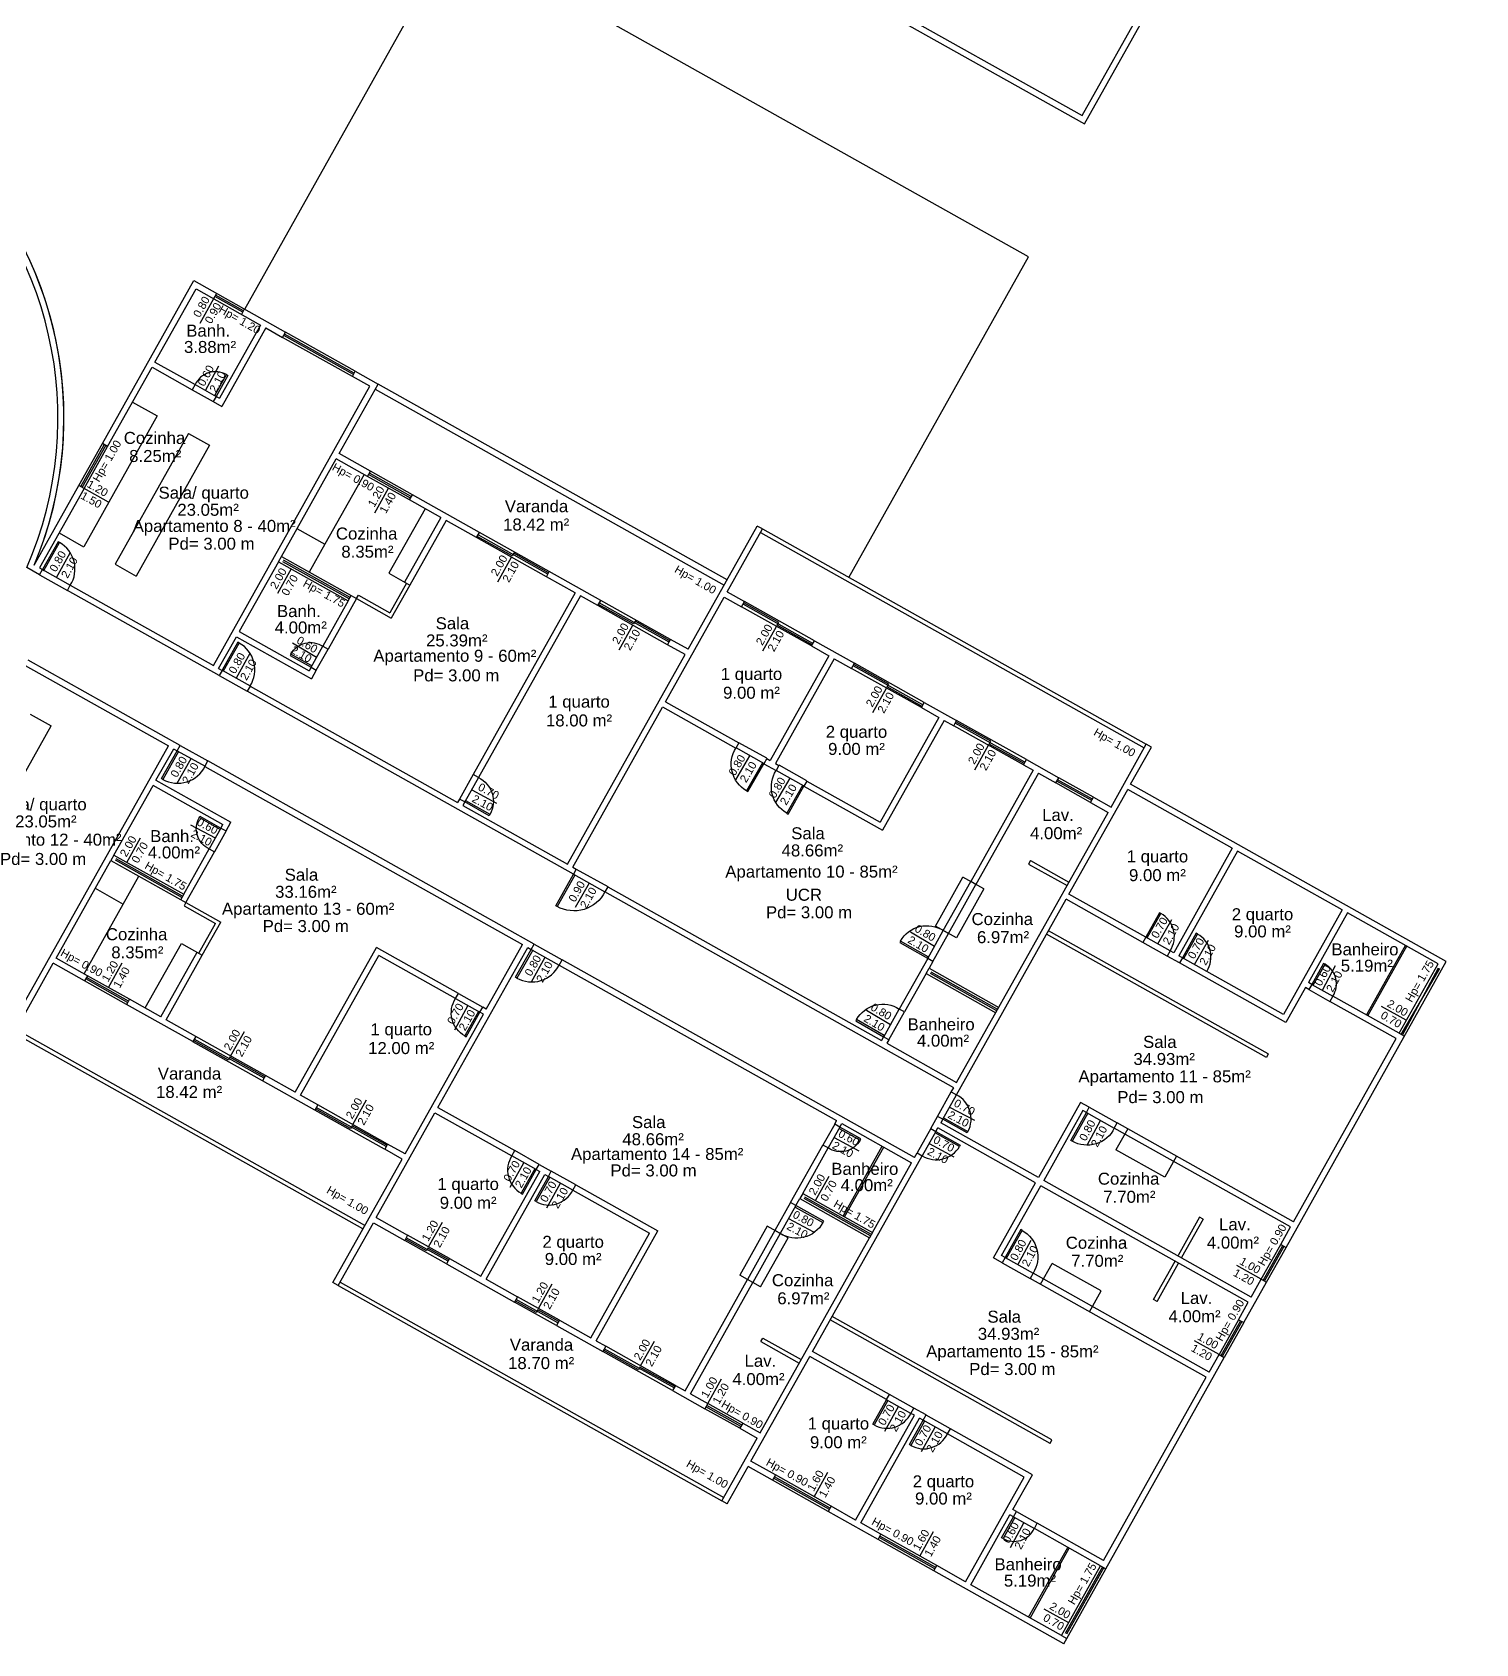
# Model space of a CAD drawing. Header units: millimetres. Extents: x -210 to 1173, y -437 to 320.
# Drawn here: x 27.53 to 63.61, y -79.19 to -38.92 of the extents above; entities that cross this region are included whole.
import ezdxf
from ezdxf.enums import TextEntityAlignment as Align

# ---------------------------------------------------------------- set-up
doc = ezdxf.new("R2010")
doc.units = ezdxf.units.MM
doc.header["$LTSCALE"] = 0.3
doc.linetypes.add('DASHED2', pattern=[9.525, 6.35, -3.175])
for name, color, linetype in [('CORTE', 6, 'Continuous'), ('COTAS', 1, 'Continuous'), ('ESQUADRIAS', 3, 'Continuous'), ('PISO', 1, 'Continuous'), ('PROJEÇÃO', 1, 'DASHED2'), ('TEXTOS', 2, 'Continuous'), ('VISTA', 2, 'Continuous')]:
    doc.layers.add(name, color=color, linetype=linetype)
doc.styles.add('2MM 1_100', font='ARIAL.TTF', dxfattribs={"height": 0.2})
doc.styles.add('3MM 1_100', font='ARIAL.TTF', dxfattribs={"height": 0.3})

msp = doc.modelspace()

# ---------------------------------------------------------------- linework, layer by layer
at = {"layer": 'CORTE'}
for p, q in [((29.283, -49.202), (31.567, -45.128)), ((30.598, -47.164), (31.625, -45.333)), ((31.567, -45.128), (33.862, -46.415)), ((31.625, -45.333), (33.239, -46.238)), ((33.239, -46.238), (32.212, -48.069)), ((33.37, -46.311), (32.27, -48.274)), ((33.37, -46.311), (33.789, -46.546)), ((33.789, -46.546), (33.862, -46.415)), ((29.414, -49.275), (30.524, -47.295)), ((30.524, -47.295), (31.528, -47.858)), ((30.598, -47.164), (31.601, -47.727)), ((35.533, -47.524), (35.606, -47.393)), ((35.606, -47.393), (36.175, -47.712)), ((31.12, -47.623), (31.12, -47.623)), ((31.601, -47.727), (31.528, -47.858)), ((32.058, -54.748), (35.971, -47.77)), ((35.2, -49.452), (36.175, -47.712)), ((35.971, -47.77), (35.533, -47.524)), ((32.125, -48.021), (32.051, -48.151)), ((32.051, -48.151), (32.27, -48.274)), ((32.125, -48.021), (32.212, -48.069)), ((29.414, -49.275), (29.283, -49.202)), ((35.984, -49.892), (35.2, -49.452)), ((33.757, -52.023), (35.126, -49.583)), ((35.911, -50.022), (35.126, -49.583)), ((35.911, -50.022), (35.984, -49.892)), ((27.581, -52.237), (28.696, -50.248)), ((28.827, -50.321), (27.712, -52.31)), ((28.827, -50.321), (28.696, -50.248)), ((36.957, -50.609), (37.031, -50.478)), ((37.742, -51.049), (36.957, -50.609)), ((38.709, -51.419), (37.031, -50.478)), ((37.742, -51.049), (36.838, -52.661)), ((37.873, -51.122), (36.969, -52.735)), ((38.636, -51.55), (37.873, -51.122)), ((38.636, -51.55), (38.709, -51.419)), ((43.924, -54.342), (45.652, -51.261)), ((44.902, -52.906), (45.783, -51.335)), ((45.783, -51.335), (45.652, -51.261)), ((27.712, -52.478), (27.391, -52.299)), ((27.712, -52.31), (27.784, -52.35)), ((27.712, -52.478), (27.784, -52.35)), ((33.683, -52.153), (32.705, -53.898)), ((33.683, -52.153), (35.428, -53.132)), ((33.757, -52.023), (35.632, -53.074)), ((28.41, -52.87), (28.481, -52.742)), ((28.481, -52.742), (32.058, -54.748)), ((40.381, -52.528), (40.454, -52.397)), ((41.1, -52.931), (40.381, -52.528)), ((41.742, -53.119), (40.454, -52.397)), ((32.204, -54.998), (28.41, -52.87)), ((35.428, -53.132), (34.792, -54.266)), ((35.632, -53.074), (34.923, -54.339)), ((41.1, -52.931), (38.554, -57.473)), ((41.231, -53.005), (38.685, -57.547)), ((41.668, -53.25), (41.231, -53.005)), ((41.668, -53.25), (41.742, -53.119)), ((43.361, -55.653), (44.829, -53.036)), ((44.829, -53.036), (45.263, -53.28)), ((44.902, -52.906), (45.337, -53.149)), ((45.263, -53.28), (45.337, -53.149)), ((32.705, -53.898), (34.45, -54.876)), ((32.189, -54.821), (32.633, -54.029)), ((32.633, -54.029), (34.508, -55.081)), ((34.792, -54.266), (34.923, -54.339)), ((43.413, -54.228), (43.486, -54.097)), ((43.851, -54.473), (43.413, -54.228)), ((43.924, -54.342), (43.486, -54.097)), ((47.008, -54.258), (47.081, -54.127)), ((47.008, -54.258), (47.444, -54.503)), ((47.081, -54.127), (48.084, -54.69)), ((27.356, -54.748), (30.933, -56.753)), ((31.226, -56.742), (27.431, -54.614)), ((40.911, -59.712), (43.851, -54.473)), ((47.444, -54.502), (45.977, -57.12)), ((47.575, -54.576), (46.108, -57.193)), ((47.575, -54.576), (48.011, -54.821)), ((48.011, -54.821), (48.084, -54.69)), ((32.189, -54.821), (32.276, -54.87)), ((32.276, -54.87), (32.204, -54.998)), ((34.499, -54.789), (34.45, -54.876)), ((34.499, -54.789), (34.63, -54.862)), ((34.63, -54.862), (34.508, -55.081)), ((28.185, -55.213), (28.187, -55.21)), ((28.316, -55.286), (28.317, -55.284)), ((32.974, -55.261), (32.902, -55.39)), ((41.057, -59.964), (32.902, -55.39)), ((32.974, -55.261), (38.163, -58.171)), ((29.188, -55.775), (29.189, -55.773)), ((41.042, -59.786), (43.287, -55.784)), ((43.287, -55.783), (45.119, -56.81)), ((43.361, -55.653), (45.192, -56.68)), ((49.755, -55.799), (49.829, -55.668)), ((49.755, -55.799), (50.191, -56.043)), ((49.829, -55.668), (50.636, -56.121)), ((50.191, -56.043), (48.725, -58.66)), ((50.322, -56.117), (48.782, -58.864)), ((50.322, -56.117), (50.563, -56.251)), ((50.563, -56.251), (50.636, -56.121)), ((27.018, -63.73), (30.934, -56.752)), ((31.151, -56.876), (31.226, -56.742)), ((45.192, -56.68), (45.119, -56.81)), ((54.497, -58.285), (55.378, -56.715)), ((55.505, -56.787), (55.378, -56.715)), ((30.623, -57.612), (31.065, -56.825)), ((31.063, -56.827), (31.151, -56.876)), ((31.848, -57.267), (31.923, -57.133)), ((40.078, -61.708), (31.923, -57.133)), ((45.89, -57.071), (45.817, -57.202)), ((45.89, -57.071), (45.977, -57.12)), ((52.308, -57.23), (52.381, -57.099)), ((52.381, -57.099), (53.189, -57.552)), ((54.986, -57.712), (55.505, -56.787)), ((31.848, -57.267), (39.786, -61.718)), ((38.685, -57.547), (38.554, -57.473)), ((45.817, -57.202), (46.122, -57.373)), ((46.108, -57.193), (46.195, -57.242)), ((46.195, -57.242), (46.122, -57.373)), ((52.548, -57.365), (50.988, -60.147)), ((52.679, -57.438), (51.119, -60.221)), ((52.308, -57.23), (52.548, -57.365)), ((52.679, -57.438), (53.115, -57.682)), ((53.115, -57.682), (53.189, -57.552)), ((29.571, -59.487), (30.55, -57.742)), ((30.548, -57.741), (32.294, -58.721)), ((30.621, -57.61), (32.498, -58.663)), ((33.026, -57.927), (33.027, -57.926)), ((46.893, -57.633), (46.82, -57.764)), ((46.82, -57.764), (48.782, -58.864)), ((46.893, -57.633), (48.725, -58.66)), ((53.445, -60.46), (54.912, -57.843)), ((57.528, -59.311), (54.912, -57.843)), ((62.877, -62.142), (54.986, -57.712)), ((33.549, -58.221), (33.55, -58.219)), ((33.68, -58.294), (33.681, -58.293)), ((38.212, -58.084), (38.163, -58.171)), ((38.343, -58.157), (38.212, -58.084)), ((38.343, -58.157), (38.294, -58.245)), ((38.294, -58.245), (40.911, -59.712)), ((53.987, -58.172), (54.061, -58.041)), ((53.987, -58.171), (54.424, -58.416)), ((54.061, -58.041), (54.497, -58.285)), ((32.245, -58.808), (32.294, -58.721)), ((32.376, -58.881), (32.498, -58.663)), ((50.636, -65.166), (54.424, -58.416)), ((32.245, -58.808), (32.376, -58.881)), ((29.569, -59.486), (31.315, -60.465)), ((31.315, -60.465), (31.952, -59.331)), ((31.373, -60.669), (32.082, -59.405)), ((31.952, -59.331), (32.082, -59.405)), ((57.528, -59.311), (56.062, -61.926)), ((57.659, -59.385), (56.193, -61.999)), ((60.275, -60.853), (57.659, -59.385)), ((28.129, -62.058), (29.498, -59.618)), ((29.496, -59.617), (31.373, -60.669)), ((41.042, -59.786), (41.129, -59.834)), ((41.129, -59.834), (41.057, -59.964)), ((41.914, -60.275), (41.842, -60.404)), ((50.564, -65.297), (41.842, -60.404)), ((41.914, -60.275), (48.761, -64.115)), ((50.304, -61.368), (50.988, -60.147)), ((50.435, -61.442), (51.119, -60.221)), ((51.119, -60.221), (50.988, -60.147)), ((50.632, -65.475), (53.371, -60.59)), ((55.291, -61.666), (53.371, -60.59)), ((55.364, -61.535), (53.445, -60.46)), ((60.275, -60.853), (58.81, -63.465)), ((60.406, -60.927), (59.43, -62.667)), ((62.673, -62.199), (60.406, -60.927)), ((50.435, -61.442), (50.304, -61.368)), ((58.379, -64.542), (52.882, -61.463)), ((58.428, -64.455), (52.931, -61.375)), ((55.364, -61.535), (55.291, -61.666)), ((28.046, -61.899), (28.047, -61.899)), ((28.119, -61.768), (28.12, -61.769)), ((30.745, -63.526), (31.649, -61.914)), ((30.876, -63.599), (31.78, -61.987)), ((34.103, -65.409), (36.133, -61.79)), ((34.233, -65.483), (36.191, -61.994)), ((38.183, -62.94), (36.133, -61.79)), ((38.109, -63.071), (36.191, -61.994)), ((37.67, -65.794), (39.916, -61.791)), ((38.88, -63.331), (39.786, -61.718)), ((39.916, -61.791), (40.004, -61.84)), ((40.004, -61.84), (40.078, -61.708)), ((55.975, -61.877), (55.902, -62.008)), ((56.207, -62.179), (55.902, -62.008)), ((56.062, -61.926), (55.975, -61.877)), ((56.28, -62.048), (56.193, -61.999)), ((61.857, -61.733), (60.878, -63.477)), ((61.892, -61.753), (60.913, -63.497)), ((27.076, -63.934), (28.055, -62.188)), ((28.84, -62.629), (28.055, -62.188)), ((28.914, -62.498), (28.129, -62.058)), ((40.701, -62.232), (40.776, -62.099)), ((40.701, -62.232), (47.636, -66.121)), ((49.586, -67.041), (40.776, -62.099)), ((49.913, -62.066), (49.204, -63.331)), ((50.044, -62.14), (49.913, -62.066)), ((50.044, -62.14), (49.946, -62.314)), ((49.946, -62.314), (51.691, -63.292)), ((56.28, -62.048), (56.207, -62.179)), ((58.81, -63.465), (56.891, -62.39)), ((58.87, -69.288), (62.877, -62.142)), ((61.698, -63.937), (62.673, -62.199)), ((28.914, -62.498), (28.84, -62.629)), ((39.223, -62.721), (39.223, -62.721)), ((39.296, -62.59), (39.296, -62.59)), ((49.872, -62.445), (49.335, -63.404)), ((49.872, -62.445), (51.617, -63.423)), ((58.868, -63.67), (56.818, -62.521)), ((59.357, -62.797), (58.868, -63.67)), ((59.444, -62.846), (59.357, -62.797)), ((59.517, -62.715), (59.43, -62.667)), ((59.517, -62.715), (59.444, -62.846)), ((29.96, -63.085), (29.887, -63.216)), ((31.544, -64.146), (29.887, -63.216)), ((30.745, -63.526), (29.96, -63.085)), ((38.109, -63.071), (38.183, -62.94)), ((60.041, -63.009), (59.968, -63.14)), ((61.625, -64.068), (59.968, -63.14)), ((61.698, -63.937), (60.041, -63.009)), ((31.617, -64.015), (30.876, -63.599)), ((36.85, -66.951), (38.807, -63.462)), ((38.72, -63.413), (38.793, -63.283)), ((38.807, -63.462), (38.72, -63.413)), ((38.88, -63.331), (38.793, -63.283)), ((38.807, -63.462), (38.807, -63.462)), ((49.335, -63.404), (49.204, -63.331)), ((31.617, -64.015), (31.544, -64.146)), ((48.81, -64.027), (48.761, -64.115)), ((48.941, -64.101), (48.81, -64.027)), ((48.941, -64.101), (48.892, -64.188)), ((48.892, -64.188), (50.637, -65.166)), ((59.057, -68.647), (61.625, -64.068)), ((58.428, -64.455), (58.379, -64.542)), ((33.361, -64.993), (33.288, -65.124)), ((33.361, -64.993), (33.288, -65.124)), ((33.361, -64.993), (33.288, -65.124)), ((34.596, -65.858), (33.288, -65.124)), ((34.103, -65.409), (33.361, -64.993)), ((34.669, -65.727), (34.233, -65.483)), ((50.504, -65.403), (50.564, -65.297)), ((50.504, -65.403), (50.632, -65.475)), ((34.669, -65.727), (34.596, -65.858)), ((36.129, -68.542), (37.597, -65.925)), ((37.597, -65.925), (39.516, -67.001)), ((37.67, -65.794), (39.589, -66.87)), ((46.808, -65.656), (46.808, -65.656)), ((49.991, -66.319), (50.162, -66.014)), ((50.29, -66.085), (50.162, -66.014)), ((53.735, -65.666), (52.683, -67.543)), ((53.793, -65.87), (52.813, -67.617)), ((53.953, -65.788), (53.735, -65.666)), ((53.88, -65.919), (53.793, -65.87)), ((53.88, -65.919), (53.953, -65.788)), ((47.588, -66.208), (47.637, -66.121)), ((47.718, -66.281), (47.588, -66.208)), ((47.718, -66.281), (47.767, -66.194)), ((47.767, -66.194), (49.512, -67.172)), ((49.991, -66.319), (50.119, -66.391)), ((50.119, -66.391), (50.168, -66.303)), ((52.609, -67.674), (50.168, -66.303)), ((50.29, -66.085), (50.241, -66.173)), ((52.683, -67.543), (50.241, -66.173)), ((54.578, -66.31), (54.651, -66.179)), ((58.984, -68.778), (54.578, -66.31)), ((59.057, -68.647), (54.651, -66.179)), ((36.414, -66.706), (36.34, -66.837)), ((36.776, -67.082), (36.34, -66.837)), ((36.85, -66.951), (36.414, -66.706)), ((46.487, -68.17), (47.294, -66.731)), ((46.789, -67.938), (47.425, -66.804)), ((47.425, -66.804), (47.294, -66.731)), ((47.801, -68.506), (48.779, -66.761)), ((47.836, -68.525), (48.814, -66.781)), ((48.552, -66.634), (48.552, -66.634)), ((35.044, -70.169), (36.776, -67.082)), ((39.516, -67.001), (39.589, -66.87)), ((40.126, -67.344), (40.2, -67.213)), ((40.2, -67.213), (40.505, -67.384)), ((47.037, -71.886), (49.776, -67.001)), ((48.533, -68.917), (49.512, -67.172)), ((49.586, -67.041), (49.648, -66.929)), ((49.648, -66.929), (49.776, -67.001)), ((38.745, -70.009), (40.214, -67.393)), ((38.877, -70.082), (40.345, -67.466)), ((40.126, -67.344), (40.214, -67.393)), ((40.345, -67.466), (40.432, -67.515)), ((40.432, -67.515), (40.505, -67.384)), ((58.002, -70.529), (52.813, -67.617)), ((41.042, -67.857), (41.116, -67.726)), ((41.042, -67.857), (42.961, -68.933)), ((41.116, -67.726), (43.165, -68.876)), ((46.789, -67.938), (48.533, -68.917)), ((49.189, -68.048), (49.189, -68.047)), ((51.558, -69.549), (52.609, -67.674)), ((51.762, -69.492), (52.74, -67.747)), ((57.928, -70.66), (52.74, -67.747)), ((46.618, -68.244), (46.487, -68.17)), ((46.618, -68.244), (46.715, -68.069)), ((46.715, -68.069), (48.46, -69.048)), ((49.116, -68.179), (49.115, -68.178)), ((35.175, -70.242), (36.056, -68.672)), ((36.056, -68.672), (36.841, -69.113)), ((36.129, -68.542), (36.914, -68.982)), ((58.739, -69.214), (58.984, -68.778)), ((36.914, -68.982), (36.841, -69.113)), ((41.493, -71.55), (42.961, -68.933)), ((41.624, -71.623), (43.165, -68.876)), ((46.095, -68.868), (45.41, -70.089)), ((46.226, -68.941), (45.541, -70.162)), ((45.725, -73.923), (48.46, -69.048)), ((46.226, -68.941), (46.095, -68.868)), ((58.739, -69.214), (58.87, -69.288)), ((37.961, -69.569), (37.887, -69.7)), ((37.961, -69.569), (38.746, -70.009)), ((51.775, -69.672), (51.558, -69.549)), ((51.849, -69.541), (51.762, -69.492)), ((51.849, -69.541), (51.775, -69.672)), ((37.887, -69.7), (39.588, -70.653)), ((52.546, -69.932), (52.473, -70.063)), ((56.877, -72.535), (52.473, -70.063)), ((56.95, -72.404), (52.546, -69.932)), ((58.454, -69.722), (58.454, -69.722)), ((58.454, -69.722), (58.454, -69.722)), ((35.175, -70.242), (35.044, -70.169)), ((38.877, -70.082), (39.662, -70.523)), ((43.85, -72.871), (45.41, -70.089)), ((43.981, -72.945), (45.541, -70.162)), ((45.541, -70.162), (45.41, -70.089)), ((57.815, -71.169), (58.381, -70.16)), ((58.002, -70.529), (58.25, -70.086)), ((58.25, -70.086), (58.381, -70.16)), ((39.662, -70.523), (39.588, -70.653)), ((57.684, -71.096), (57.928, -70.66)), ((40.708, -71.109), (40.635, -71.24)), ((40.635, -71.24), (41.791, -71.889)), ((40.708, -71.109), (41.493, -71.55)), ((52.971, -74.185), (47.477, -71.101)), ((53.02, -74.097), (47.526, -71.013)), ((57.684, -71.096), (57.815, -71.169)), ((41.624, -71.623), (41.865, -71.758)), ((41.865, -71.758), (41.791, -71.889)), ((45.496, -74.633), (46.964, -72.016)), ((48.882, -73.093), (46.964, -72.016)), ((48.956, -72.962), (47.037, -71.886)), ((53.315, -79.194), (57.326, -72.042)), ((56.95, -72.404), (57.195, -71.968)), ((57.195, -71.968), (57.326, -72.042)), ((43.609, -72.736), (43.536, -72.867)), ((43.536, -72.867), (44.343, -73.32)), ((43.609, -72.736), (43.85, -72.871)), ((54.309, -77.114), (56.877, -72.535)), ((43.981, -72.945), (44.417, -73.189)), ((44.417, -73.189), (44.343, -73.32)), ((48.882, -73.093), (48.956, -72.962)), ((45.289, -73.678), (45.216, -73.809)), ((45.289, -73.678), (45.725, -73.923)), ((48.112, -76.102), (49.58, -73.485)), ((48.243, -76.175), (49.711, -73.558)), ((49.493, -73.436), (49.566, -73.305)), ((49.58, -73.485), (49.493, -73.436)), ((49.871, -73.476), (49.566, -73.305)), ((49.798, -73.607), (49.711, -73.558)), ((49.798, -73.607), (49.871, -73.476)), ((44.771, -75.624), (45.652, -74.054)), ((45.216, -73.809), (45.652, -74.054)), ((50.408, -73.95), (50.482, -73.819)), ((52.327, -75.027), (50.408, -73.95)), ((52.531, -74.97), (50.482, -73.819)), ((52.971, -74.185), (53.02, -74.097)), ((44.902, -75.697), (45.425, -74.765)), ((45.294, -74.691), (45.292, -74.69)), ((46.033, -75.106), (45.425, -74.765)), ((46.107, -74.976), (45.496, -74.633)), ((46.107, -74.976), (46.033, -75.106)), ((50.859, -77.643), (52.327, -75.027)), ((52.042, -75.842), (52.531, -74.97)), ((55.336, -75.283), (55.336, -75.283)), ((44.902, -75.697), (44.771, -75.624)), ((55.288, -75.37), (55.287, -75.37)), ((47.502, -75.759), (47.429, -75.89)), ((48.672, -76.588), (47.429, -75.89)), ((48.112, -76.102), (47.502, -75.759)), ((50.99, -77.717), (51.968, -75.972)), ((52.056, -76.021), (51.968, -75.972)), ((52.129, -75.891), (52.042, -75.842)), ((52.056, -76.021), (52.129, -75.891)), ((48.746, -76.457), (48.243, -76.175)), ((48.672, -76.588), (48.746, -76.457)), ((52.579, -76.315), (52.652, -76.184)), ((54.235, -77.245), (52.579, -76.315)), ((54.309, -77.114), (52.652, -76.184)), ((52.437, -78.53), (53.415, -76.785)), ((52.472, -78.55), (53.45, -76.805)), ((50.067, -77.371), (50.141, -77.24)), ((50.859, -77.643), (50.141, -77.24)), ((53.257, -78.99), (54.235, -77.245)), ((53.315, -79.194), (50.067, -77.371)), ((53.257, -78.99), (50.99, -77.717))]:
    msp.add_line(p, q, dxfattribs=at)
for radius, start, end in [(9.5, 341.5137, 189.5338), (9.5, 337.2226, 193.8022), (9.35, 336.4228, 194.6256)]:
    msp.add_arc((18.822, -48.559), radius, start, end, dxfattribs=at)
at = {"layer": 'COTAS'}
for p, q in [((31.724, -46.188), (32.068, -45.575)), ((31.863, -47.874), (32.194, -47.254)), ((29.44, -50.665), (28.827, -50.322)), ((36.09, -50.929), (36.434, -50.316)), ((28.132, -52.546), (28.476, -51.933)), ((34.006, -52.333), (33.663, -52.946)), ((39.165, -52.652), (39.508, -52.039)), ((42.197, -54.352), (42.541, -53.739)), ((45.792, -54.382), (46.136, -53.769)), ((34.033, -54.184), (34.638, -54.54)), ((32.972, -54.446), (32.628, -55.06)), ((48.539, -55.923), (48.883, -55.31)), ((51.091, -57.354), (51.435, -56.741)), ((31.156, -57.683), (31.5, -57.07)), ((45.114, -57.607), (45.471, -57.001)), ((46.117, -58.169), (46.474, -57.564)), ((38.514, -57.852), (39.134, -58.183)), ((31.486, -58.726), (32.106, -59.057)), ((29.892, -59.669), (30.236, -59.056)), ((41.449, -60.184), (41.105, -60.797)), ((55.67, -61.706), (56.013, -61.093)), ((49.48, -61.4), (50.086, -61.757)), ((56.585, -62.22), (56.929, -61.607)), ((29.437, -62.792), (29.781, -62.179)), ((40.009, -62.649), (40.353, -62.036)), ((59.779, -62.862), (60.11, -62.242)), ((38.415, -63.242), (38.084, -63.862)), ((48.38, -63.363), (48.986, -63.719)), ((61.874, -63.612), (61.261, -63.269)), ((32.489, -64.506), (32.833, -63.893)), ((35.54, -66.216), (35.884, -65.603)), ((50.461, -65.78), (51.081, -66.111)), ((53.898, -66.734), (54.229, -66.114)), ((47.572, -66.543), (48.192, -66.874)), ((49.948, -66.696), (50.568, -67.027)), ((39.477, -67.786), (39.821, -67.172)), ((47.11, -68.12), (47.454, -67.507)), ((40.393, -68.299), (40.737, -67.686)), ((37.437, -69.275), (37.781, -68.662)), ((46.435, -68.565), (47.055, -68.896)), ((52.17, -69.724), (52.501, -69.104)), ((58.25, -70.086), (57.637, -69.743)), ((40.185, -70.816), (40.529, -70.203)), ((42.737, -72.247), (43.081, -71.634)), ((57.195, -71.968), (56.582, -71.624)), ((44.417, -73.189), (44.761, -72.576)), ((48.844, -73.878), (49.187, -73.265)), ((49.759, -74.392), (50.103, -73.779)), ((47.074, -75.522), (47.418, -74.909)), ((49.713, -77.003), (50.057, -76.39)), ((51.986, -76.788), (52.317, -76.168)), ((53.439, -78.668), (52.826, -78.325))]:
    msp.add_line(p, q, dxfattribs=at)
at = {"layer": 'ESQUADRIAS'}
for p, q in [((35.56, -47.476), (33.815, -46.498)), ((35.58, -47.441), (33.835, -46.464)), ((28.744, -50.275), (29.331, -49.228)), ((28.779, -50.295), (29.366, -49.248)), ((36.984, -50.561), (35.938, -49.974)), ((37.004, -50.526), (35.957, -49.939)), ((39.525, -52.008), (38.653, -51.519)), ((40.417, -52.462), (38.673, -51.484)), ((39.565, -51.938), (39.525, -52.008)), ((40.437, -52.428), (39.565, -51.938)), ((42.558, -53.708), (41.686, -53.219)), ((43.45, -54.162), (41.705, -53.184)), ((47.044, -54.193), (45.3, -53.215)), ((46.192, -53.669), (45.319, -53.18)), ((42.597, -53.638), (42.558, -53.708)), ((43.469, -54.127), (42.597, -53.638)), ((46.153, -53.739), (46.192, -53.669)), ((47.025, -54.228), (46.153, -53.739)), ((49.792, -55.733), (48.048, -54.755)), ((48.939, -55.209), (48.067, -54.72)), ((48.9, -55.279), (48.939, -55.209)), ((49.772, -55.768), (48.9, -55.279)), ((52.344, -57.164), (50.6, -56.186)), ((51.492, -56.64), (50.619, -56.151)), ((51.452, -56.71), (51.492, -56.64)), ((52.325, -57.199), (51.452, -56.71)), ((54.014, -58.123), (53.142, -57.634)), ((54.034, -58.089), (53.162, -57.6)), ((29.914, -63.168), (28.867, -62.581)), ((29.933, -63.133), (28.887, -62.546)), ((32.433, -64.606), (31.561, -64.117)), ((33.325, -65.061), (31.58, -64.082)), ((32.472, -64.537), (32.433, -64.606)), ((33.344, -65.026), (32.472, -64.537)), ((35.484, -66.317), (34.612, -65.827)), ((36.376, -66.771), (34.631, -65.792)), ((35.523, -66.247), (35.484, -66.317)), ((36.395, -66.736), (35.523, -66.247)), ((37.381, -69.376), (36.858, -69.082)), ((37.924, -69.634), (36.877, -69.047)), ((58.298, -70.113), (58.787, -69.241)), ((58.333, -70.133), (58.822, -69.261)), ((37.42, -69.306), (37.381, -69.376)), ((37.944, -69.599), (37.42, -69.306)), ((40.129, -70.916), (39.605, -70.623)), ((40.672, -71.175), (39.625, -70.588)), ((40.168, -70.847), (40.129, -70.916)), ((40.691, -71.14), (40.168, -70.847)), ((57.732, -71.123), (57.243, -71.995)), ((57.767, -71.142), (57.278, -72.015)), ((42.681, -72.347), (41.808, -71.858)), ((43.572, -72.802), (41.828, -71.823)), ((42.72, -72.278), (42.681, -72.347)), ((43.592, -72.767), (42.72, -72.278)), ((45.243, -73.761), (44.37, -73.272)), ((45.262, -73.726), (44.39, -73.237)), ((47.456, -75.842), (46.06, -75.059)), ((47.475, -75.807), (46.08, -75.024)), ((50.114, -77.288), (48.719, -76.505)), ((50.094, -77.323), (48.699, -76.54))]:
    msp.add_line(p, q, dxfattribs=at)
for points in [[(32.125, -48.021), (32.09, -48.001), (32.383, -47.478), (32.418, -47.497)], [(27.783, -52.351), (27.818, -52.37), (28.209, -51.672), (28.174, -51.653)], [(32.279, -54.864), (32.314, -54.884), (32.705, -54.186), (32.67, -54.166)], [(31.151, -56.875), (31.186, -56.894), (30.795, -57.592), (30.76, -57.572)], [(55.364, -61.535), (55.399, -61.554), (55.742, -60.944), (55.707, -60.924)], [(56.28, -62.048), (56.315, -62.067), (56.658, -61.457), (56.623, -61.437)], [(40.004, -61.84), (40.039, -61.86), (39.647, -62.558), (39.612, -62.538)], [(59.517, -62.715), (59.552, -62.735), (59.846, -62.212), (59.811, -62.192)], [(50.119, -66.391), (50.729, -66.734), (50.709, -66.769), (50.099, -66.426)], [(50.31, -66.051), (50.92, -66.394), (50.9, -66.428), (50.29, -66.085)], [(40.126, -67.344), (40.092, -67.324), (39.749, -67.934), (39.784, -67.954)], [(40.432, -67.515), (40.467, -67.534), (40.124, -68.145), (40.089, -68.125)], [(48.882, -73.094), (48.917, -73.113), (48.575, -73.724), (48.54, -73.704)], [(49.798, -73.608), (49.833, -73.627), (49.49, -74.238), (49.455, -74.218)], [(52.056, -76.021), (52.09, -76.041), (51.797, -76.564), (51.762, -76.545)]]:
    msp.add_lwpolyline(points, close=True, dxfattribs=at)
at = {"layer": 'ESQUADRIAS', "extrusion": (-5.9867e-17, -1.0683e-16, -1)}
msp.add_lwpolyline([(-34.499, -54.789), (-34.518, -54.754), (-33.995, -54.461), (-33.975, -54.496)], close=True, dxfattribs=at)
at = {"layer": 'ESQUADRIAS', "extrusion": (8.63923e-14, -3.06562e-13, -1)}
msp.add_lwpolyline([(-45.817, -57.202), (-45.782, -57.182), (-45.386, -57.877), (-45.421, -57.897)], close=True, dxfattribs=at)
at = {"layer": 'ESQUADRIAS', "extrusion": (8.63948e-14, -3.0657e-13, -1)}
msp.add_lwpolyline([(-46.82, -57.764), (-46.785, -57.744), (-46.389, -58.439), (-46.424, -58.459)], close=True, dxfattribs=at)
at = {"layer": 'ESQUADRIAS', "extrusion": (-5.99217e-17, -1.06799e-16, -1)}
msp.add_lwpolyline([(-38.342, -58.157), (-38.362, -58.122), (-38.972, -58.465), (-38.953, -58.5)], close=True, dxfattribs=at)
at = {"layer": 'ESQUADRIAS', "extrusion": (5.99313e-17, 1.06793e-16, -1)}
msp.add_lwpolyline([(-32.245, -58.808), (-32.226, -58.843), (-31.702, -58.549), (-31.722, -58.514)], close=True, dxfattribs=at)
at = {"layer": 'ESQUADRIAS', "extrusion": (1.06806e-16, -5.99088e-17, -1)}
msp.add_lwpolyline([(-41.057, -59.964), (-41.091, -59.983), (-40.651, -60.768), (-40.616, -60.749)], close=True, dxfattribs=at)
at = {"layer": 'ESQUADRIAS', "extrusion": (-6.06463e-17, -1.06389e-16, -1)}
for points in [[(-49.908, -62.063), (-49.928, -62.029), (-49.233, -61.633), (-49.213, -61.667)], [(-48.808, -64.026), (-48.828, -63.991), (-48.133, -63.595), (-48.113, -63.63)]]:
    msp.add_lwpolyline(points, close=True, dxfattribs=at)
at = {"layer": 'ESQUADRIAS', "extrusion": (5.99208e-17, 1.06799e-16, -1)}
msp.add_lwpolyline([(-38.72, -63.413), (-38.685, -63.394), (-38.342, -64.004), (-38.377, -64.024)], close=True, dxfattribs=at)
at = {"layer": 'ESQUADRIAS', "extrusion": (3.07119e-13, 8.67055e-14, -1)}
msp.add_lwpolyline([(-53.88, -65.919), (-53.915, -65.938), (-53.524, -66.636), (-53.489, -66.617)], close=True, dxfattribs=at)
at = {"layer": 'ESQUADRIAS', "extrusion": (5.99109e-17, 1.06805e-16, -1)}
for points in [[(-47.718, -66.281), (-47.699, -66.316), (-48.222, -66.61), (-48.242, -66.575)], [(-46.618, -68.244), (-46.598, -68.279), (-47.296, -68.67), (-47.315, -68.635)]]:
    msp.add_lwpolyline(points, close=True, dxfattribs=at)
at = {"layer": 'ESQUADRIAS', "extrusion": (8.61823e-14, -3.07266e-13, -1)}
msp.add_lwpolyline([(-51.849, -69.541), (-51.884, -69.56), (-52.275, -68.863), (-52.24, -68.843)], close=True, dxfattribs=at)
at = {"layer": 'PISO'}
for p, q in [((53.774, -41.006), (63.409, -23.823)), ((53.831, -41.21), (63.614, -23.766)), ((24.105, -24.54), (53.831, -41.21)), ((24.309, -24.482), (53.774, -41.006)), ((40.454, -52.397), (38.709, -51.419)), ((40.381, -52.528), (38.636, -51.55)), ((36.882, -52.686), (36.466, -53.427)), ((36.969, -52.735), (36.504, -53.563)), ((35.632, -53.074), (35.681, -52.987)), ((35.632, -53.074), (36.504, -53.563)), ((35.681, -52.987), (36.466, -53.427)), ((43.486, -54.097), (41.742, -53.119)), ((47.081, -54.127), (45.337, -53.149)), ((43.413, -54.228), (41.669, -53.249)), ((47.008, -54.258), (45.263, -53.28)), ((34.499, -54.789), (34.792, -54.266)), ((34.63, -54.862), (34.923, -54.339)), ((49.829, -55.668), (48.084, -54.69)), ((49.755, -55.799), (48.011, -54.821)), ((52.308, -57.23), (50.563, -56.251)), ((52.381, -57.099), (50.636, -56.121)), ((45.893, -57.066), (45.195, -56.675)), ((45.82, -57.197), (45.122, -56.806)), ((46.823, -57.759), (46.125, -57.368)), ((46.896, -57.628), (46.198, -57.237)), ((32.245, -58.808), (31.952, -59.331)), ((32.376, -58.881), (32.082, -59.405)), ((31.373, -60.669), (31.324, -60.756)), ((31.324, -60.756), (32.109, -61.197)), ((31.373, -60.669), (32.245, -61.158)), ((31.693, -61.938), (32.109, -61.197)), ((31.78, -61.987), (32.245, -61.158)), ((49.913, -62.066), (50.304, -61.368)), ((50.044, -62.14), (50.435, -61.442)), ((55.975, -61.877), (55.364, -61.535)), ((55.901, -62.008), (55.291, -61.665)), ((56.818, -62.521), (56.207, -62.179)), ((56.891, -62.39), (56.28, -62.048)), ((48.813, -64.029), (49.204, -63.331)), ((48.944, -64.102), (49.335, -63.404)), ((33.361, -64.995), (31.617, -64.017)), ((33.288, -65.126), (31.543, -64.148)), ((50.162, -66.014), (50.504, -65.403)), ((50.29, -66.085), (50.632, -65.475)), ((36.339, -66.836), (34.595, -65.858)), ((36.412, -66.705), (34.668, -65.727)), ((53.88, -65.919), (54.578, -66.31)), ((53.953, -65.788), (54.651, -66.179)), ((47.588, -66.208), (47.294, -66.731)), ((47.718, -66.281), (47.425, -66.804)), ((49.991, -66.319), (49.648, -66.929)), ((50.119, -66.391), (49.776, -67.001)), ((40.126, -67.344), (39.516, -67.001)), ((40.2, -67.213), (39.589, -66.87)), ((41.042, -67.857), (40.432, -67.515)), ((41.116, -67.726), (40.505, -67.384)), ((46.487, -68.17), (46.095, -68.868)), ((46.618, -68.244), (46.226, -68.941)), ((37.887, -69.7), (36.841, -69.113)), ((37.961, -69.569), (36.914, -68.982)), ((51.775, -69.672), (52.473, -70.063)), ((51.849, -69.541), (52.546, -69.932)), ((40.635, -71.24), (39.588, -70.653)), ((40.708, -71.109), (39.662, -70.523)), ((43.536, -72.867), (41.791, -71.889)), ((43.609, -72.736), (41.865, -71.758)), ((49.493, -73.436), (48.882, -73.094)), ((49.566, -73.305), (48.955, -72.963)), ((50.408, -73.95), (49.798, -73.608)), ((50.482, -73.819), (49.871, -73.477))]:
    msp.add_line(p, q, dxfattribs=at)
at = {"layer": 'PISO', "extrusion": (1.06843e-16, -5.98433e-17, -1)}
for p, q in [((31.528, -47.858), (32.052, -48.151)), ((31.601, -47.727), (32.125, -48.021))]:
    msp.add_line(p, q, dxfattribs=at)
at = {"layer": 'PISO', "extrusion": (1.06824e-16, -5.98768e-17, -1)}
for p, q in [((27.784, -52.351), (28.481, -52.742)), ((27.712, -52.479), (28.41, -52.87))]:
    msp.add_line(p, q, dxfattribs=at)
at = {"layer": 'PISO', "extrusion": (1.06818e-16, -5.98874e-17, -1)}
for p, q in [((32.204, -54.997), (32.902, -55.388)), ((32.279, -54.864), (32.977, -55.255))]:
    msp.add_line(p, q, dxfattribs=at)
at = {"layer": 'PISO', "extrusion": (1.06805e-16, -5.99109e-17, -1)}
for p, q in [((31.226, -56.742), (31.923, -57.133)), ((31.151, -56.875), (31.849, -57.266)), ((40.004, -61.84), (40.701, -62.232)), ((40.078, -61.708), (40.776, -62.099))]:
    msp.add_line(p, q, dxfattribs=at)
at = {"layer": 'PISO', "extrusion": (-5.99217e-17, -1.06799e-16, -1)}
for p, q in [((38.554, -57.473), (38.212, -58.084)), ((38.685, -57.547), (38.342, -58.157))]:
    msp.add_line(p, q, dxfattribs=at)
at = {"layer": 'PISO', "extrusion": (1.06806e-16, -5.99088e-17, -1)}
for p, q in [((41.057, -59.964), (41.842, -60.404)), ((41.13, -59.833), (41.915, -60.273))]:
    msp.add_line(p, q, dxfattribs=at)
at = {"layer": 'PISO', "extrusion": (1.06837e-16, -5.98539e-17, -1)}
for p, q in [((59.517, -62.715), (60.041, -63.009)), ((59.444, -62.846), (59.968, -63.14))]:
    msp.add_line(p, q, dxfattribs=at)
at = {"layer": 'PISO', "extrusion": (5.99208e-17, 1.06799e-16, -1)}
for p, q in [((38.109, -63.071), (38.72, -63.413)), ((38.183, -62.94), (38.793, -63.283))]:
    msp.add_line(p, q, dxfattribs=at)
at = {"layer": 'PISO', "extrusion": (1.06786e-16, -5.99444e-17, -1)}
for p, q in [((52.056, -76.021), (52.579, -76.315)), ((52.129, -75.891), (52.652, -76.184))]:
    msp.add_line(p, q, dxfattribs=at)
at = {"layer": 'PISO'}
for centre, radius, start, end in [((32.109, -47.967), 0.561, 60.7465, 154.6964), ((27.838, -52.336), 0.761, 327.791, 60.7286), ((32.333, -54.849), 0.761, 327.7853, 60.7229), ((31.167, -56.928), 0.761, 240.7103, 333.6479), ((55.418, -61.52), 0.661, 327.3472, 60.7166), ((56.334, -62.033), 0.661, 327.3472, 60.7166), ((40.019, -61.894), 0.761, 240.7103, 333.6479), ((59.571, -62.701), 0.561, 326.791, 60.7409), ((50.317, -66.078), 0.681, 332.3678, 62.3678), ((50.126, -66.417), 0.681, 239.0654, 329.0654), ((40.073, -67.358), 0.661, 147.3253, 240.6946), ((40.448, -67.568), 0.661, 240.7166, 334.086), ((48.898, -73.147), 0.661, 240.7166, 334.086), ((49.814, -73.661), 0.661, 240.7166, 334.086), ((52.071, -76.075), 0.561, 240.6923, 334.6422)]:
    msp.add_arc(centre, radius, start, end, dxfattribs=at)
at = {"layer": 'PISO', "extrusion": (-5.9867e-17, -1.0683e-16, -1)}
msp.add_arc((-34.485, -54.735), 0.561, 29.2661, 123.216, dxfattribs=at)
at = {"layer": 'PISO', "extrusion": (8.63923e-14, -3.06562e-13, -1)}
msp.add_arc((-45.763, -57.216), 0.761, 299.6836, 32.6212, dxfattribs=at)
at = {"layer": 'PISO', "extrusion": (-5.99217e-17, -1.06799e-16, -1)}
msp.add_arc((-38.396, -58.141), 0.661, 115.9261, 209.2955, dxfattribs=at)
at = {"layer": 'PISO', "extrusion": (8.63948e-14, -3.0657e-13, -1)}
msp.add_arc((-46.766, -57.778), 0.761, 299.6836, 32.6212, dxfattribs=at)
at = {"layer": 'PISO', "extrusion": (5.99313e-17, 1.06793e-16, -1)}
msp.add_arc((-32.192, -58.824), 0.561, 295.3508, 29.3007, dxfattribs=at)
at = {"layer": 'PISO', "extrusion": (1.06806e-16, -5.99088e-17, -1)}
msp.add_arc((-41.072, -60.017), 0.861, 206.6847, 299.2886, dxfattribs=at)
at = {"layer": 'PISO', "extrusion": (-6.06463e-17, -1.06389e-16, -1)}
for centre in [(-49.894, -62.009), (-48.794, -63.972)]:
    msp.add_arc(centre, 0.761, 29.685, 122.6226, dxfattribs=at)
at = {"layer": 'PISO', "extrusion": (5.99208e-17, 1.06799e-16, -1)}
msp.add_arc((-38.666, -63.428), 0.661, 299.2952, 32.6646, dxfattribs=at)
at = {"layer": 'PISO', "extrusion": (3.07119e-13, 8.67055e-14, -1)}
msp.add_arc((-53.896, -65.972), 0.761, 206.3215, 299.2591, dxfattribs=at)
at = {"layer": 'PISO', "extrusion": (5.99109e-17, 1.06805e-16, -1)}
for centre, radius, end in [((-47.733, -66.335), 0.561, 303.2396), ((-46.632, -68.298), 0.761, 302.2273)]:
    msp.add_arc(centre, radius, 209.2897, end, dxfattribs=at)
at = {"layer": 'PISO', "extrusion": (8.61823e-14, -3.07266e-13, -1)}
msp.add_arc((-51.903, -69.526), 0.761, 119.3077, 212.2453, dxfattribs=at)
at = {"layer": 'PROJEÇÃO'}
for p, q in [((32.068, -45.575), (32.141, -45.444)), ((32.812, -45.883), (32.114, -45.492)), ((32.792, -45.918), (32.094, -45.527)), ((32.765, -45.966), (32.839, -45.835)), ((33.683, -52.153), (33.757, -52.023)), ((35.455, -53.084), (33.71, -52.106)), ((35.474, -53.049), (33.73, -52.071)), ((35.428, -53.132), (35.501, -53.001)), ((29.571, -59.487), (29.498, -59.618)), ((31.269, -60.548), (29.525, -59.569)), ((31.289, -60.513), (29.544, -59.534)), ((31.316, -60.465), (31.242, -60.596)), ((49.872, -62.445), (49.946, -62.314)), ((51.644, -63.375), (49.899, -62.397)), ((51.664, -63.34), (49.919, -62.362)), ((61.746, -63.964), (62.756, -62.246)), ((61.781, -63.984), (62.721, -62.227)), ((51.618, -63.415), (51.692, -63.284)), ((61.698, -63.937), (61.829, -64.011)), ((46.789, -67.938), (46.715, -68.069)), ((48.487, -69), (46.742, -68.021)), ((48.506, -68.965), (46.762, -67.986)), ((48.533, -68.917), (48.46, -69.048)), ((54.283, -77.272), (53.305, -79.017)), ((54.318, -77.291), (53.34, -79.036)), ((54.235, -77.245), (54.366, -77.318)), ((53.257, -78.99), (53.388, -79.063))]:
    msp.add_line(p, q, dxfattribs=at)
at = {"layer": 'VISTA'}
for p, q in [((32.842, -45.843), (38.087, -36.49)), ((52.435, -44.536), (38.087, -36.49)), ((47.943, -52.546), (52.435, -44.536)), ((35.533, -47.524), (33.789, -46.546)), ((35.606, -47.393), (33.862, -46.415)), ((36.101, -47.844), (44.825, -52.736)), ((44.901, -52.602), (36.175, -47.712)), ((30.038, -48.163), (30.649, -48.505)), ((30.649, -48.505), (28.816, -51.777)), ((31.434, -48.946), (29.601, -52.217)), ((31.434, -48.946), (31.957, -49.239)), ((28.696, -50.248), (29.283, -49.202)), ((28.827, -50.322), (29.414, -49.275)), ((31.957, -49.239), (30.124, -52.51)), ((37.031, -50.478), (35.984, -49.891)), ((35.823, -49.973), (34.846, -51.716)), ((36.957, -50.609), (35.911, -50.022)), ((37.349, -50.829), (36.446, -52.441)), ((28.205, -51.434), (28.815, -51.778)), ((34.146, -51.324), (34.846, -51.716)), ((45.734, -51.422), (55.327, -56.801)), ((45.783, -51.335), (55.378, -56.715)), ((34.846, -51.716), (34.454, -52.414)), ((29.601, -52.217), (30.124, -52.51)), ((36.446, -52.441), (36.969, -52.735)), ((27.477, -55.962), (28.001, -56.256)), ((26.166, -59.526), (28.001, -56.256)), ((54.061, -58.041), (53.189, -57.552)), ((53.987, -58.171), (53.115, -57.682)), ((52.486, -59.623), (52.437, -59.71)), ((52.437, -59.71), (53.397, -60.248)), ((52.486, -59.623), (53.445, -60.16)), ((29.105, -60.314), (29.804, -60.707)), ((29.804, -60.707), (30.195, -60.009)), ((50.108, -61.258), (50.792, -60.037)), ((51.316, -60.331), (50.631, -61.552)), ((51.316, -60.331), (50.792, -60.037)), ((28.826, -62.449), (29.804, -60.707)), ((50.631, -61.552), (50.108, -61.258)), ((30.353, -63.305), (31.257, -61.693)), ((31.257, -61.693), (31.78, -61.987)), ((29.887, -63.216), (28.84, -62.629)), ((29.96, -63.085), (28.914, -62.498)), ((35.797, -68.827), (27.076, -63.934)), ((35.846, -68.74), (27.124, -63.847)), ((33.288, -65.124), (33.288, -65.126)), ((54.913, -66.326), (54.62, -66.849)), ((55.841, -67.533), (54.62, -66.849)), ((56.134, -67.01), (55.841, -67.533)), ((45.899, -68.758), (45.214, -69.979)), ((46.422, -69.051), (45.899, -68.758)), ((56.711, -68.537), (56.174, -69.495)), ((56.799, -68.586), (56.261, -69.544)), ((56.799, -68.586), (56.711, -68.537)), ((45.738, -70.273), (46.422, -69.051)), ((58.25, -70.086), (58.739, -69.214)), ((55.559, -70.591), (56.097, -69.633)), ((58.381, -70.16), (58.87, -69.287)), ((45.738, -70.273), (45.214, -69.979)), ((52.735, -70.21), (53.028, -69.687)), ((54.249, -70.372), (53.028, -69.687)), ((55.646, -70.64), (56.184, -69.682)), ((35.175, -70.242), (44.771, -75.624)), ((35.176, -70.24), (35.176, -70.243)), ((35.224, -70.155), (44.82, -75.536)), ((53.955, -70.895), (54.249, -70.372)), ((55.646, -70.64), (55.559, -70.591)), ((57.684, -71.096), (57.195, -71.968)), ((57.815, -71.169), (57.326, -72.042)), ((45.744, -71.641), (45.793, -71.553)), ((45.744, -71.641), (46.703, -72.178)), ((45.793, -71.553), (46.752, -72.091)), ((45.289, -73.678), (44.417, -73.189)), ((45.216, -73.809), (44.343, -73.32)), ((47.429, -75.89), (46.033, -75.106)), ((47.502, -75.759), (46.107, -74.976)), ((50.141, -77.24), (48.746, -76.457)), ((50.067, -77.371), (48.672, -76.588))]:
    msp.add_line(p, q, dxfattribs=at)

# ---------------------------------------------------------------- texts
at = {"layer": 'TEXTOS', "style": '2MM 1_100'}
for s, rotation, p in [('0.80', 60.7166, (31.759, -45.783)), ('0.90', 60.7166, (32.049, -45.94)), ('Hp= 1.20', 330.1792, (32.717, -46.104)), ('0.60', 61.9287, (31.868, -47.502)), ('2.10', 61.9287, (32.161, -47.653)), ('Hp= 1.00', 60.1759, (29.397, -49.635)), ('Hp= 0.90', 331.254, (35.554, -50.038)), ('1.20', 330.7133, (29.164, -50.319)), ('1.20', 60.7166, (36.126, -50.523)), ('1.50', 330.7133, (29.007, -50.608)), ('1.40', 60.7166, (36.416, -50.68)), ('0.80', 60.7166, (28.168, -52.141)), ('2.10', 60.7166, (28.458, -52.298)), ('2.00', 60.7166, (33.681, -52.57)), ('2.00', 60.7166, (39.2, -52.246)), ('2.10', 60.7166, (39.49, -52.403)), ('Hp= 1.00', 330.1792, (44.109, -52.602)), ('0.70', 60.7166, (33.965, -52.738)), ('Hp= 1.75', 331.254, (34.827, -52.942)), ('2.00', 60.7166, (42.232, -53.946)), ('2.10', 60.7166, (42.522, -54.103)), ('2.00', 60.7166, (45.827, -53.976)), ('2.10', 60.7166, (46.117, -54.134)), ('2.10', 329.5046, (34.258, -54.464)), ('0.60', 329.5046, (34.403, -54.224)), ('0.80', 60.7166, (32.645, -54.687)), ('2.10', 60.7166, (32.932, -54.849)), ('2.00', 60.7166, (48.575, -55.517)), ('2.10', 60.7166, (48.864, -55.674)), ('Hp= 1.00', 330.1792, (54.587, -56.67)), ('2.00', 60.7166, (51.127, -56.948)), ('0.80', 60.7166, (31.192, -57.278)), ('2.10', 60.7166, (31.481, -57.435)), ('0.80', 59.5102, (45.145, -57.236)), ('2.10', 59.5102, (45.427, -57.407)), ('2.10', 60.7166, (51.417, -57.105)), ('0.80', 59.5102, (46.148, -57.798)), ('2.10', 331.9287, (38.789, -58.18)), ('0.70', 331.9287, (38.939, -57.887)), ('2.10', 59.5102, (46.43, -57.97)), ('0.60', 331.9287, (31.911, -58.761)), ('2.00', 60.7166, (29.928, -59.263)), ('0.70', 60.7166, (30.218, -59.42)), ('2.10', 331.9287, (31.76, -59.054)), ('Hp= 1.75', 330.1792, (30.867, -60.004)), ('0.90', 60.7166, (41.141, -60.392)), ('2.10', 60.7166, (41.43, -60.549)), ('0.70', 60.7166, (55.705, -61.3)), ('2.10', 60.7166, (55.995, -61.457)), ('2.10', 329.5102, (49.68, -61.713)), ('0.80', 329.5102, (49.852, -61.431)), ('0.70', 60.7166, (56.62, -61.814)), ('Hp= 0.90', 331.254, (28.765, -62.176)), ('0.80', 60.7166, (40.044, -62.244)), ('2.10', 60.7166, (56.91, -61.971)), ('1.20', 60.7166, (29.472, -62.386)), ('1.40', 60.7166, (29.762, -62.543)), ('2.10', 60.7166, (40.334, -62.401)), ('0.60', 61.9287, (59.784, -62.49)), ('2.10', 61.9287, (60.077, -62.641)), ('Hp= 1.75', 60.1914, (62.209, -62.637)), ('0.70', 60.7166, (38.106, -63.45)), ('0.80', 329.5102, (48.751, -63.394)), ('2.00', 330.1352, (61.66, -63.305)), ('2.10', 60.7166, (38.396, -63.607)), ('2.10', 329.5102, (48.58, -63.676)), ('0.70', 330.1352, (61.5, -63.593)), ('2.00', 60.7166, (32.524, -64.101)), ('2.10', 60.7166, (32.814, -64.258)), ('2.00', 60.7166, (35.575, -65.811)), ('0.70', 331.9287, (50.834, -65.785)), ('2.10', 60.7166, (35.865, -65.968)), ('2.10', 331.9287, (50.683, -66.078)), ('0.60', 331.9287, (47.944, -66.548)), ('0.80', 61.9107, (53.903, -66.362)), ('2.10', 61.9107, (54.196, -66.513)), ('2.10', 331.9287, (47.793, -66.841)), ('2.10', 331.9287, (50.169, -66.994)), ('0.70', 331.9287, (50.32, -66.701)), ('0.70', 60.7166, (39.513, -67.38)), ('2.10', 60.7166, (39.803, -67.537)), ('0.70', 60.7166, (40.429, -67.894)), ('2.00', 60.7166, (47.145, -67.715)), ('0.70', 60.7166, (47.435, -67.872)), ('Hp= 1.00', 330.1792, (35.412, -68.113)), ('2.10', 60.7166, (40.718, -68.051)), ('0.80', 331.9287, (46.807, -68.57)), ('Hp= 1.75', 330.1792, (48.085, -68.456)), ('1.20', 60.7166, (37.473, -68.87)), ('2.10', 60.7166, (37.763, -69.027)), ('2.10', 331.9287, (46.656, -68.863)), ('Hp= 0.90', 60.1759, (58.523, -69.226)), ('0.80', 61.9107, (52.175, -69.352)), ('2.10', 61.9107, (52.468, -69.503)), ('1.00', 330.7133, (57.974, -69.74)), ('1.20', 330.7133, (57.817, -70.029)), ('1.20', 60.7166, (40.22, -70.411)), ('2.10', 60.7166, (40.51, -70.568)), ('Hp= 0.90', 60.1759, (57.468, -71.108)), ('2.00', 60.7166, (42.772, -71.842)), ('1.00', 330.7133, (56.919, -71.621)), ('2.10', 60.7166, (43.062, -71.999)), ('1.20', 330.7133, (56.762, -71.911)), ('1.00', 60.7166, (44.452, -72.784)), ('1.20', 60.7166, (44.742, -72.941)), ('Hp= 0.90', 330.1792, (45.277, -73.462)), ('0.70', 60.7166, (48.879, -73.472)), ('2.10', 60.7166, (49.169, -73.629)), ('0.70', 60.7166, (49.794, -73.986)), ('2.10', 60.7166, (50.084, -74.143)), ('Hp= 1.00', 330.1792, (44.405, -74.951)), ('Hp= 0.90', 331.2415, (46.403, -74.906)), ('1.60', 60.7041, (47.11, -75.117)), ('1.40', 60.7041, (47.399, -75.274)), ('Hp= 0.90', 331.2415, (49.041, -76.388)), ('1.60', 60.7041, (49.748, -76.598)), ('1.40', 60.7041, (50.038, -76.755)), ('0.60', 61.9287, (51.991, -76.416)), ('2.10', 61.9287, (52.284, -76.567)), ('Hp= 1.75', 60.1914, (53.774, -77.693)), ('0.70', 330.1352, (53.065, -78.649)), ('2.00', 330.1352, (53.225, -78.361))]:
    msp.add_text(s, height=0.2, rotation=rotation, dxfattribs=at).set_placement(p, align=Align.MIDDLE_CENTER)
at = {"layer": 'TEXTOS', "style": '3MM 1_100'}
for s, p in [('Banh.', (31.927, -46.378)), ('3.88m²', (31.975, -46.786)), ('Cozinha', (30.586, -49.059)), ('8.25m²', (30.605, -49.511)), ('Sala/ quarto', (31.816, -50.428)), ('23.05m²', (31.925, -50.855)), ('Varanda', (40.135, -50.765)), ('Apartamento 8 - 40m²', (32.078, -51.259)), ('18.42 m²', (40.126, -51.223)), ('Pd= 3.00 m', (32.01, -51.702)), ('Cozinha', (35.889, -51.449)), ('8.35m²', (35.908, -51.902)), ('Banh.', (34.195, -53.387)), ('Sala', (38.033, -53.692)), ('4.00m²', (34.242, -53.795)), ('25.39m²', (38.142, -54.12)), ('Apartamento 9 - 60m²', (38.094, -54.503)), ('Pd= 3.00 m', (38.128, -54.993)), ('1 quarto', (45.508, -54.958)), ('1 quarto', (41.198, -55.65)), ('9.00 m²', (45.508, -55.427)), ('18.00 m²', (41.198, -56.119)), ('2 quarto', (48.133, -56.403)), ('9.00 m²', (48.133, -56.832)), ('Sala/ quarto', (27.761, -58.216)), ('Lav.', (53.17, -58.48)), ('23.05m²', (27.87, -58.643)), ('Sala', (46.921, -58.94)), ('4.00m²', (53.123, -58.937)), ('Apartamento 12 - 40m²', (27.608, -59.099)), ('Banh.', (31.025, -59.01)), ('Pd= 3.00 m', (27.801, -59.581)), ('4.00m²', (31.073, -59.418)), ('48.66m²', (47.03, -59.368)), ('1 quarto', (55.656, -59.517)), ('Sala', (34.26, -59.975)), ('Apartamento 10 - 85m²', (47.008, -59.897)), ('9.00 m²', (55.656, -59.986)), ('33.16m²', (34.369, -60.402)), ('UCR', (46.818, -60.475)), ('Apartamento 13 - 60m²', (34.426, -60.826)), ('Pd= 3.00 m', (46.947, -60.914)), ('2 quarto', (58.282, -60.962)), ('Pd= 3.00 m', (34.366, -61.258)), ('Cozinha', (51.778, -61.083)), ('Cozinha', (30.139, -61.462)), ('6.97m²', (51.797, -61.535)), ('9.00 m²', (58.282, -61.391)), ('8.35m²', (30.158, -61.915)), ('Banheiro', (60.843, -61.84)), ('5.19m²', (60.891, -62.248)), ('Banheiro', (50.249, -63.714)), ('1 quarto', (36.753, -63.838)), ('4.00m²', (50.297, -64.122)), ('Sala', (55.716, -64.152)), ('12.00 m²', (36.753, -64.307)), ('34.93m²', (55.824, -64.58)), ('Varanda', (31.461, -64.944)), ('Apartamento 11 - 85m²', (55.836, -65.014)), ('18.42 m²', (31.451, -65.402)), ('Pd= 3.00 m', (55.729, -65.533)), ('Sala', (42.94, -66.157)), ('48.66m²', (43.049, -66.585)), ('Apartamento 14 - 85m²', (43.151, -66.954)), ('Pd= 3.00 m', (43.06, -67.365)), ('Banheiro', (48.341, -67.325)), ('1 quarto', (38.426, -67.704)), ('4.00m²', (48.389, -67.733)), ('Cozinha', (54.936, -67.571)), ('9.00 m²', (38.426, -68.173)), ('7.70m²', (54.955, -68.024)), ('Lav.', (57.592, -68.712)), ('2 quarto', (41.051, -69.149)), ('Cozinha', (54.133, -69.172)), ('4.00m²', (57.544, -69.168)), ('9.00 m²', (41.051, -69.578)), ('7.70m²', (54.152, -69.624)), ('Cozinha', (46.787, -70.108)), ('6.97m²', (46.806, -70.561)), ('Lav.', (56.632, -70.553)), ('Sala', (51.826, -71.02)), ('4.00m²', (56.584, -71.009)), ('Varanda', (40.26, -71.721)), ('34.93m²', (51.935, -71.448)), ('18.70 m²', (40.251, -72.179)), ('Lav.', (45.731, -72.122)), ('Apartamento 15 - 85m²', (52.03, -71.886)), ('4.00m²', (45.683, -72.579)), ('Pd= 3.00 m', (52.028, -72.328)), ('1 quarto', (47.681, -73.689)), ('9.00 m²', (47.681, -74.158)), ('2 quarto', (50.307, -75.135)), ('9.00 m²', (50.307, -75.564)), ('Banheiro', (52.422, -77.207)), ('5.19m²', (52.47, -77.615))]:
    msp.add_text(s, height=0.3, dxfattribs=at).set_placement(p, align=Align.MIDDLE_CENTER)

doc.saveas('drawing.dxf')
